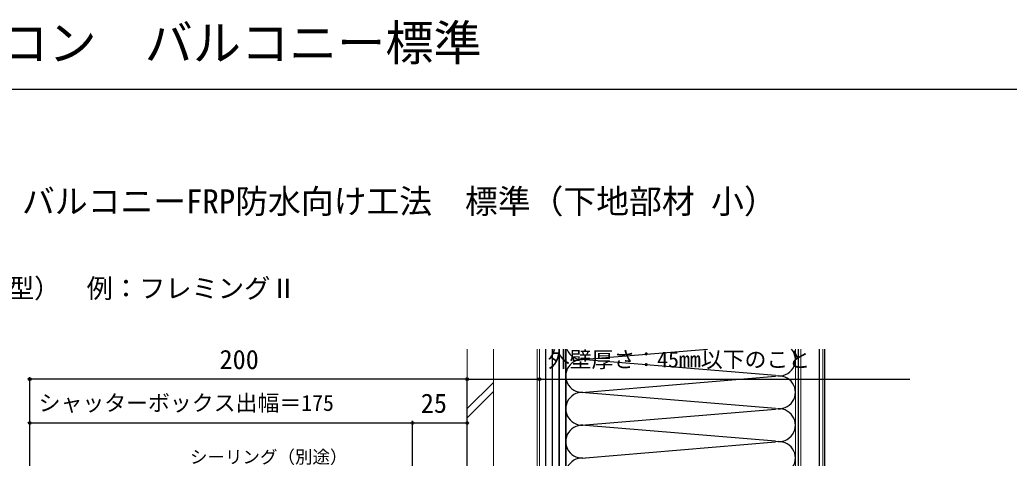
# Model space of a CAD drawing. Units: millimetres, scale not verified. Extents: x -525 to 525, y -783 to 779.
# Drawn here: x -293.5 to 158.8, y 578.5 to 778.8 of the extents above; entities that cross this region are included whole.
import ezdxf
from ezdxf.enums import TextEntityAlignment as Align

# ---------------------------------------------------------------- set-up
doc = ezdxf.new("R2010")
doc.units = ezdxf.units.MM
doc.header["$LTSCALE"] = 4
for name, color, linetype in [('0-1_USER1', 3, 'Continuous'), ('0-4_YKK_12', 2, 'Continuous'), ('0-7_YKK_D', 6, 'Continuous'), ('0-8_YKK_ZWAK', 7, 'Continuous'), ('0-9_YSS_K', 3, 'Continuous')]:
    doc.layers.add(name, color=color, linetype=linetype)
doc.layers.add('0-A_YSS_KE', color=3, linetype='Continuous', lineweight=18)
doc.styles.add('ＭＳ ゴシック', font='')
doc.styles.get('ＭＳ ゴシック').set_extended_font_data('MS Gothic')

msp = doc.modelspace()

# ---------------------------------------------------------------- linework, layer by layer
at = {"layer": '0-4_YKK_12'}
for p, q in [((-47.002, 628.365), (-47.001, 317.836)), ((-47, 317.836), (-47, 628.365))]:
    msp.add_line(p, q, dxfattribs=at)
at = {"layer": '0-7_YKK_D'}
for p, q in [((-289.001, 457.832), (-289.001, 615.603)), ((-89, 550.103), (-89, 615.603)), ((-89, 550.103), (-89, 615.603)), ((-89, 614.603), (-289.001, 614.603)), ((-289.001, 457.832), (-289.001, 595.603)), ((-114, 594.603), (-289.001, 594.603)), ((-114, 555.125), (-114, 595.603)), ((-114, 555.103), (-114, 595.603)), ((-89, 594.603), (-114, 594.603)), ((-89, 550.103), (-89, 595.603))]:
    msp.add_line(p, q, dxfattribs=at)
msp.add_lwpolyline([(-89, 614.603), (-56, 614.603), (113.391, 614.603)], dxfattribs=at)
for centre in [(-289.001, 614.603), (-89, 614.603), (-89, 614.603), (-56, 614.603), (-289.001, 594.603), (-114, 594.603), (-114, 594.603), (-89, 594.603)]:
    msp.add_circle(centre, 0.637, dxfattribs=at)
at = {"layer": '0-8_YKK_ZWAK'}
msp.add_line((-525, 747.1), (525, 747.1), dxfattribs=at)
at = {"layer": '0-9_YSS_K'}
for p, q in [((-53, 318.602), (-53, 628.365)), ((-50, 318.602), (-50, 628.365)), ((-47, 318.602), (-47, 628.365)), ((-44.005, 628.365), (-44.005, 368.6)), ((-44.005, 365.1), (-44.005, 628.365)), ((-34.968, 623.76), (20.754, 628.365)), ((62.495, 308.6), (62.495, 628.365)), ((71.995, 308.6), (71.995, 628.365)), ((74.5, 308.602), (74.5, 628.365)), ((51.968, 616.26), (-34.968, 623.444)), ((-34.968, 608.76), (51.968, 615.944)), ((-89, 601.179), (-77, 613.179)), ((-89, 596.936), (-77, 608.936)), ((51.968, 601.26), (-34.968, 608.444)), ((-34.968, 593.76), (51.968, 600.944)), ((51.968, 586.26), (-34.968, 593.444)), ((-34.968, 578.76), (51.968, 585.944))]:
    msp.add_line(p, q, dxfattribs=at)
for centre, start, end in [((-36.5, 631.102), 201.40658, 281.78353), ((53.5, 623.602), 258.21646, 39.42123), ((-36.5, 616.102), 78.21646, 281.78353), ((53.5, 608.602), 258.21646, 101.78353), ((-36.5, 601.102), 78.21646, 281.78353), ((53.5, 593.602), 258.21646, 101.78353), ((-36.5, 586.102), 78.21646, 281.78353), ((53.5, 578.602), 258.21646, 101.78353), ((-36.5, 571.102), 78.21646, 281.78353)]:
    msp.add_arc(centre, 7.5, start, end, dxfattribs=at)
at = {"layer": '0-A_YSS_KE'}
for p, q in [((-89, 628.365), (-89, 327.836)), ((-77, 628.365), (-77, 327.836)), ((-57, 395.602), (-57, 628.365)), ((-56, 318.602), (-56, 628.365)), ((-44, 318.602), (-44, 628.365)), ((60.995, 628.365), (60.995, 308.6)), ((63.5, 308.602), (63.5, 628.365)), ((73.495, 628.365), (73.495, 308.6))]:
    msp.add_line(p, q, dxfattribs=at)

# ---------------------------------------------------------------- texts
at = {"layer": '0-1_USER1', "style": 'ＭＳ ゴシック'}
for s, height, p in [('マドリモ\u3000手動・リモコン\u3000バルコニー標準', 16.13, (-522.462, 755.405)), ('■\u3000\u3000\u3000\u3000\u3000\u3000\u3000    \u3000 \u3000\u3000バルコニーFRP防水向け工法\u3000標準（下地部材 小）', 11, (-495, 687.1)), ('【既設窓】：引違い窓（半外付型）\u3000例：フレミングⅡ', 8.798, (-467, 649.1))]:
    msp.add_text(s, height=height, dxfattribs=at).set_placement(p, align=Align.BOTTOM_LEFT)
at = {"layer": '0-7_YKK_D', "style": 'ＭＳ ゴシック'}
for s, height, p in [('200', 8.798, (-202.228, 616.603)), ('外壁厚さ：45mm以下のこと', 7.331, (-52.189, 617.796)), ('シャッターボックス出幅＝175', 7.331, (-284.91, 597.91)), ('25', 8.798, (-110.228, 596.603)), ('シーリング（別途）', 5.865, (-215.751, 574.395))]:
    msp.add_text(s, height=height, dxfattribs=at).set_placement(p, align=Align.BOTTOM_LEFT)

doc.saveas('drawing.dxf')
